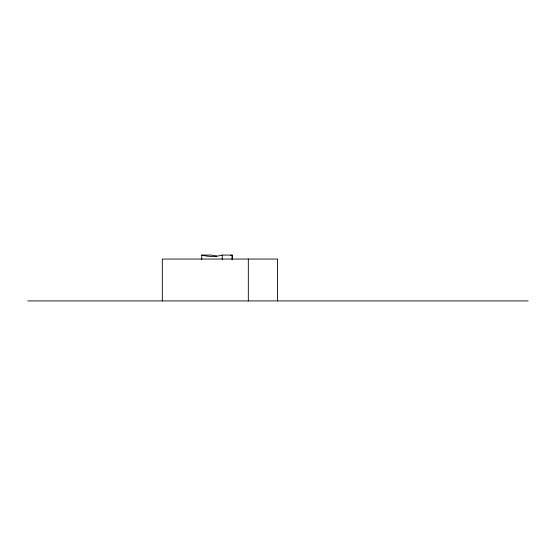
<?xml version="1.0" encoding="UTF-8"?>
<svg xmlns="http://www.w3.org/2000/svg" width="556" height="556" viewBox="0 0 556 556"><rect width="100%" height="100%" fill="white"/><g stroke="black" fill="none" stroke-linecap="round" stroke-linejoin="round"><path stroke-width="0.83" d="M201.738 259.721L201.738 255.079L211.634 255.079A120.84 68.617 -90 0 0 216.743 256.094M201.738 255.079A120.84 68.617 -90 0 0 222.233 255.079L232.311 255.079L232.311 259.721M27.8 300.921L528.2 300.921M277.541 300.921L277.541 259.047L162.31 259.047L162.31 300.921M248.323 259.047L248.323 300.921M232.13 259.721L232.13 255.079A120.84 68.617 -90 0 1 230.434 255.496M222.233 255.079L222.233 259.721"/></g></svg>
